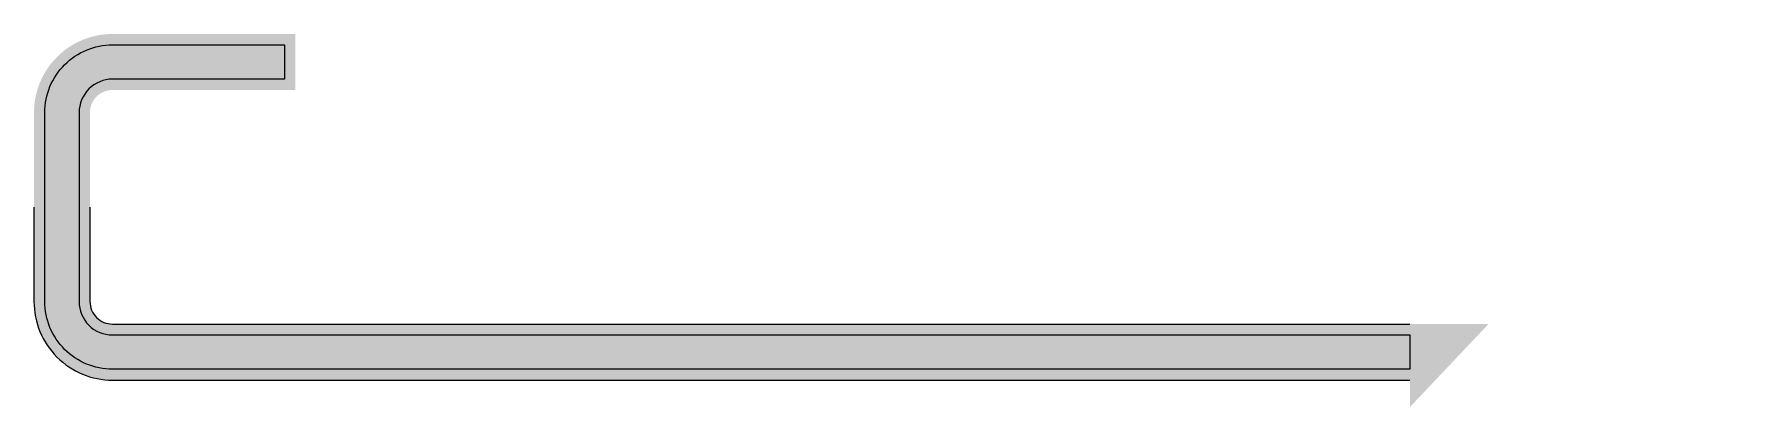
# Model space of a CAD drawing. Header units: millimetres. Extents: x 2963 to 4062, y 1247 to 1959.
# Drawn here: x 3051.5 to 3153.2, y 1449.2 to 1471.5 of the extents above; entities that cross this region are included whole.
import ezdxf

# ---------------------------------------------------------------- set-up
doc = ezdxf.new("R2010")
doc.units = ezdxf.units.MM
doc.layers.add('image', color=7, linetype='Continuous', true_color=0x22346e)
doc.layers.add('textbound', color=255, linetype='Continuous')
doc.layers.add('texthatch', color=7, linetype='Continuous')

msp = doc.modelspace()

# ---------------------------------------------------------------- hatches: boundary and pattern name
at = {"layer": 'image'}
h = msp.add_hatch(color=1, dxfattribs=at)
h.dxf.hatch_style = 1
h.paths.add_polyline_path([(3054.19, 1466.82, -0.414214), (3056.19, 1468.82), (3066.5, 1468.82), (3066.5, 1470.87), (3056.19, 1470.87, 0.414214), (3052.14, 1466.82), (3052.14, 1461.17), (3052.14, 1455.52, 0.414214), (3056.19, 1451.47), (3133.89, 1451.47), (3133.89, 1453.52), (3056.19, 1453.52, -0.414214), (3054.19, 1455.52), (3054.19, 1461.17)])
h.paths.add_polyline_path([(3167.01, 1465.52), (3167.01, 1456.82), (3169.06, 1456.82), (3169.06, 1460.82), (3172.37, 1460.82, 1), (3172.37, 1465.52)])
h.paths.add_polyline_path([(3169.06, 1461.83), (3169.06, 1464.51), (3169.71, 1464.51), (3169.71, 1463.17), (3172.39, 1464.51), (3172.39, 1461.83), (3169.71, 1463.17), (3169.71, 1461.83)], flags=16)
at = {"layer": 'texthatch'}
h = msp.add_hatch(color=256, dxfattribs=at)
h.dxf.hatch_style = 1
h.paths.add_polyline_path([(3067.15, 1471.52), (3056.19, 1471.52, 0.414214), (3051.49, 1466.82), (3051.49, 1461.17), (3051.49, 1455.52, 0.414214), (3056.19, 1450.82), (3133.89, 1450.82), (3133.89, 1449.21), (3138.59, 1454.17), (3133.89, 1454.17), (3056.19, 1454.17, -0.414214), (3054.84, 1455.52), (3054.84, 1461.17), (3054.84, 1466.82, -0.414214), (3056.19, 1468.17), (3067.15, 1468.17)])
h.paths.add_polyline_path([(3066.5, 1470.87), (3066.5, 1468.82), (3056.19, 1468.82), (3054.19, 1466.82), (3054.19, 1455.52), (3056.19, 1453.52), (3083.18, 1453.52), (3108.88, 1453.52), (3133.89, 1453.52), (3133.89, 1451.47), (3106.7, 1451.47), (3080.08, 1451.47), (3054.16, 1451.47), (3052.14, 1453.49), (3052.14, 1468.84), (3054.16, 1470.87)], flags=0)
h.paths.add_polyline_path([(3066.5, 1470.87), (3066.5, 1468.82), (3056.19, 1468.82, 0.414214), (3054.19, 1466.82), (3054.19, 1461.17), (3054.19, 1455.52, 0.414214), (3056.19, 1453.52), (3133.89, 1453.52), (3133.89, 1451.47), (3056.19, 1451.47, -0.414214), (3052.14, 1455.52), (3052.14, 1461.17), (3052.14, 1466.82, -0.414214), (3056.19, 1470.87)], flags=16)

# ---------------------------------------------------------------- linework, layer by layer
at = {"layer": 'textbound'}
msp.add_lwpolyline([(3054.19, 1461.17), (3054.19, 1455.52, 0.414214), (3056.19, 1453.52), (3133.89, 1453.52), (3133.89, 1451.47), (3056.19, 1451.47, -0.414214), (3052.14, 1455.52), (3052.14, 1461.17), (3052.14, 1466.82, -0.414214), (3056.19, 1470.87), (3066.5, 1470.87), (3066.5, 1468.82), (3056.19, 1468.82, 0.414214), (3054.19, 1466.82)], format="xyb", close=True, dxfattribs=at)
at = {"layer": 'textbound', "color": 5}
for points in [[(3051.49, 1461.17), (3051.49, 1455.52, 0.414214), (3056.19, 1450.82), (3133.89, 1450.82)], [(3054.84, 1461.17), (3054.84, 1455.52, 0.414214), (3056.19, 1454.17), (3133.89, 1454.17)]]:
    msp.add_lwpolyline(points, format="xyb", dxfattribs=at)

doc.saveas('drawing.dxf')
